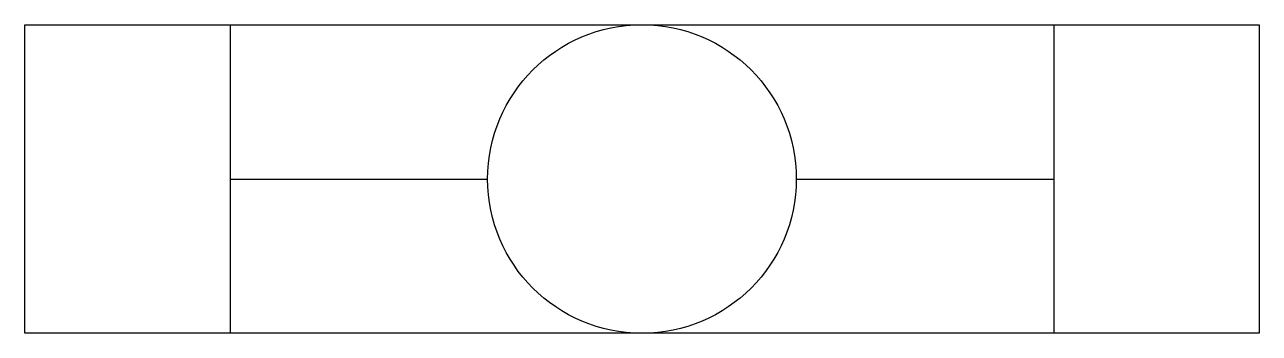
# Model space of a CAD drawing. Header units: millimetres. Extents: x -2981.587 to -2980.987, y 3749.765 to 3749.915.
import ezdxf

# ---------------------------------------------------------------- set-up
doc = ezdxf.new("R2010")
doc.units = ezdxf.units.MM
doc.header["$LTSCALE"] = 10

msp = doc.modelspace()

# ---------------------------------------------------------------- linework, layer by layer
at = {"color": 2}
for p, q in [((-2981.48732, 3749.91498), (-2981.48732, 3749.76498)), ((-2981.08709, 3749.91498), (-2981.08709, 3749.76498)), ((-2981.48732, 3749.83998), (-2981.36221, 3749.83998)), ((-2981.21221, 3749.83998), (-2981.08709, 3749.83998))]:
    msp.add_line(p, q, dxfattribs=at)
msp.add_lwpolyline([(-2981.58721, 3749.76498), (-2981.58721, 3749.91498), (-2980.98721, 3749.91498), (-2980.98721, 3749.76498)], close=True)
at = {"color": 3}
msp.add_circle((-2981.28721, 3749.83998), 0.075, dxfattribs=at)

doc.saveas('drawing.dxf')
